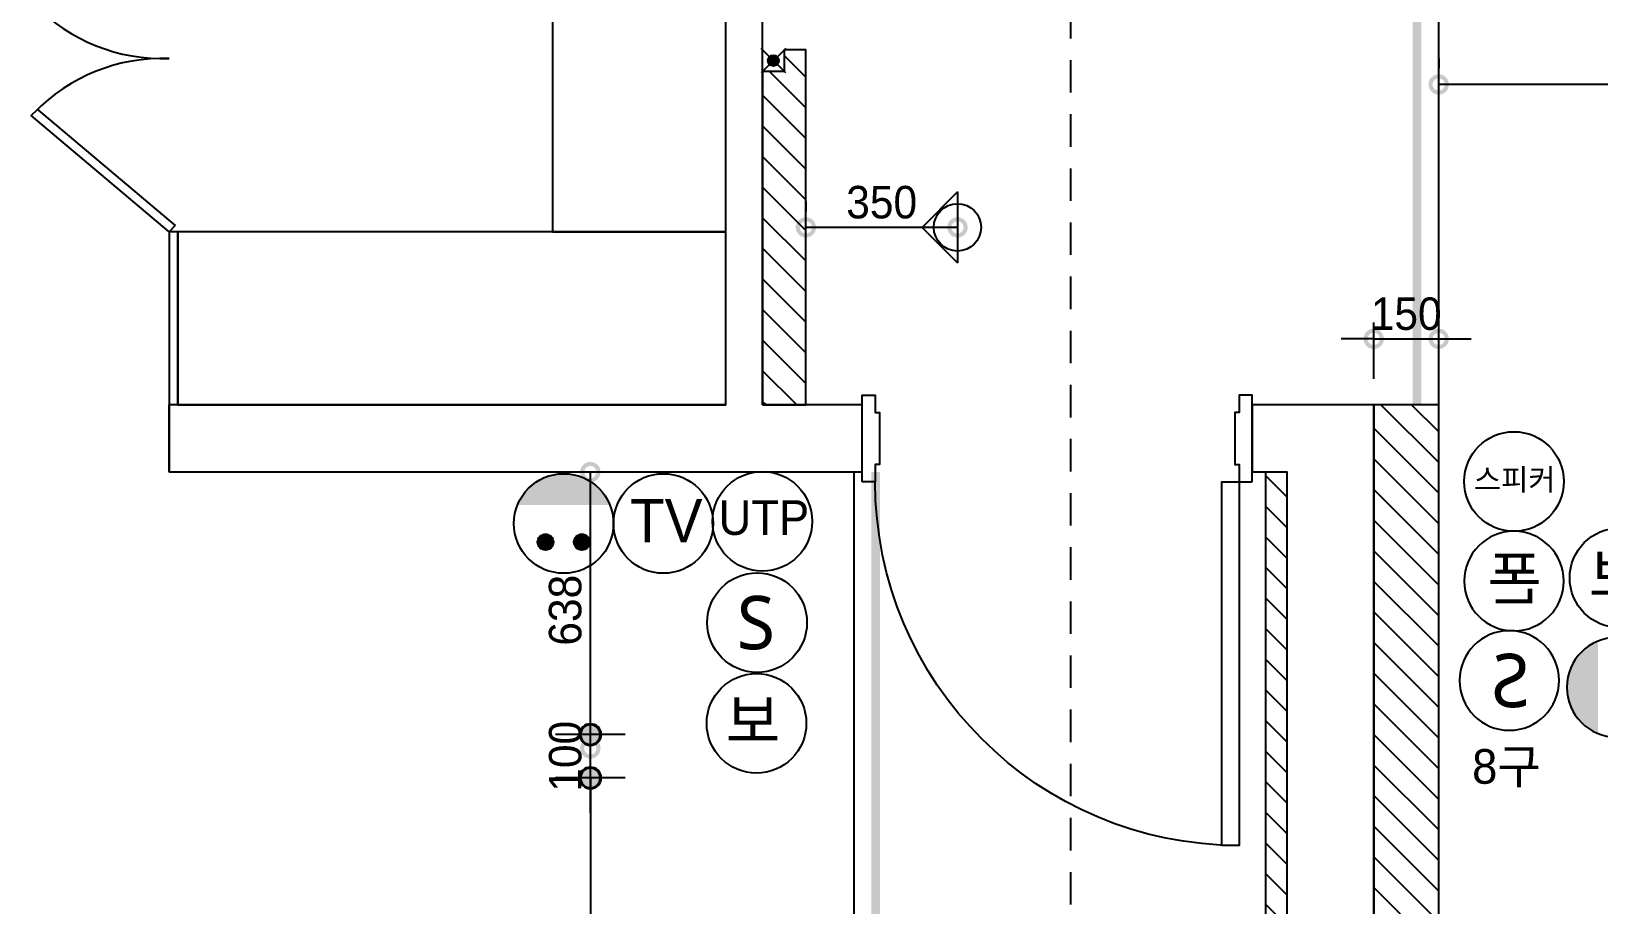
# Model space of a CAD drawing. Header units: inches. Extents: x -53835 to 52744, y -79586 to -50910.
# Drawn here: x 13410 to 17029, y -60531 to -58514 of the extents above; entities that cross this region are included whole.
import ezdxf

# ---------------------------------------------------------------- set-up
doc = ezdxf.new("R2010")
doc.units = ezdxf.units.IN
doc.header["$LTSCALE"] = 50
doc.header["$MEASUREMENT"] = 0
doc.linetypes.add('DASHEDX2', pattern=[1.5, 1, -0.5])
doc.linetypes.add('HID', pattern=[2.5, 1.5, -1])
for name, color, linetype in [('0-ELC TEXT', 7, 'Continuous'), ('03-WAL NEW', 3, 'Continuous'), ('06-FUR', 6, 'Continuous'), ('06-LIGHT', 4, 'Continuous'), ('07-DIM WAL', 5, 'Continuous'), ('3.기호.계단선', 30, 'Continuous'), ('CO-DO-FR', 7, 'Continuous'), ('CO-DOOR', 8, 'Continuous'), ('RC-LIGHT', 7, 'Continuous'), ('도면층2', 2, 'Continuous'), ('도면층4', 4, 'Continuous'), ('설비', 140, 'Continuous')]:
    doc.layers.add(name, color=color, linetype=linetype)
doc.styles.add('스타일1', font='HY울릉도M.TTF')
doc.styles.add('코레일둥고', font='Korail_Round_Gothic_Medium.ttf')
doc.dimstyles.new('30', dxfattribs={"dimscale": 30, "dimtxt": 2.5, "dimasz": 2.5, "dimexe": 1.25, "dimexo": 2, "dimtad": 1, "dimdec": 0, "dimtxsty": '스타일1', "dimblk": 'DOTSMALL', "dimcen": 2.5, "dimclrd": 1, "dimclre": 1, "dimclrt": 2, "dimadec": 0, "dimazin": 0, "dimtfac": 1, "dimtix": 1, "dimtmove": 0, "dimatfit": 3, "dimldrblk": 'DOTSMALL', "dimfxl": 1.25, "dimarcsym": 0})
pattern_1 = [(315, (16938.26, -131353.64), (35.35534, 35.35534), [])]

# ---------------------------------------------------------------- blocks, each defined once
blk = doc.blocks.new('D-001')
at = {"layer": 'CO-DO-FR'}
for points in [[(0, 200), (0, 0), (30, 0), (30, 40), (40, 40), (40, 160), (30, 160), (30, 200), (0, 200)], [(900, 200), (900, 0), (870, 0), (870, 40), (860, 40), (860, 160), (870, 160), (870, 200), (900, 200)]]:
    blk.add_lwpolyline(points, close=True, dxfattribs=at)
at = {"layer": 'CO-DOOR'}
blk.add_lwpolyline([(830, 1040), (830, 200), (870, 200), (870, 1040)], close=True, dxfattribs=at)
blk.add_arc((870, 200), 840, 90, 180, dxfattribs=at)
blk = doc.blocks.new('vudauseh')
at = {"layer": '도면층2'}
for p, q in [((-50750, -60605.2), (-50750, -59085.2)), ((-50665, -60605.2), (-50665, -59085.2)), ((-50750, -60605.2), (-52035, -60605.2)), ((-52035, -60760.2), (-52035, -60605.2)), ((-50435, -60605.2), (-50665, -60605.2)), ((-50435, -60760.2), (-50435, -60605.2)), ((-49254, -60605.2), (-49535, -60605.2)), ((-49535, -60760.2), (-49535, -60605.2)), ((-49254, -65165.2), (-49254, -60605.2)), ((-50435, -60760.2), (-52035, -60760.2)), ((-49454, -60760.2), (-49535, -60760.2)), ((-49454, -64673.2), (-49454, -60760.2))]:
    blk.add_line(p, q, dxfattribs=at)
at = {"layer": '도면층4'}
for p, q in [((-50435, -60760.2), (-50435, -60605.2)), ((-49535, -60605.2), (-49535, -60760.2)), ((-49535, -60760.2), (-49535, -60605.2))]:
    blk.add_line(p, q, dxfattribs=at)
at = {"layer": 'CO-DOOR', "xscale": -1, "rotation": 180}
blk.add_blockref('D-001', (-50435, -60582.7), dxfattribs=at)
blk = doc.blocks.new('1')
at = {"linetype": 'Continuous'}
h = blk.add_hatch(color=4, dxfattribs=at)
h.dxf.hatch_style = 1
edge = h.paths.add_edge_path()
edge.add_arc((11539653.5, -14273503.8), 37.5, 0, 360)
at = {"color": 1, "linetype": 'Continuous'}
for p, q in [((11539653.5, -14273637.1), (11539653.5, -14273370.5)), ((11539520.2, -14273503.8), (11539786.8, -14273503.8))]:
    blk.add_line(p, q, dxfattribs=at)
at = {"color": 4, "linetype": 'Continuous'}
for radius in [41.5, 37.5]:
    blk.add_circle((11539653.5, -14273503.8), radius, dxfattribs=at)
blk = doc.blocks.new('cjswjdehds')
at = {"layer": '03-WAL NEW'}
h = blk.add_hatch(dxfattribs=at)
h.set_pattern_fill('_USER', color=256, scale=50, angle=315, pattern_type=0)
h.set_pattern_definition(pattern_1)
h.paths.add_polyline_path([(15098.6, -59377), (15198.6, -59377), (15198.6, -58557), (15148.6, -58557), (15148.6, -58607), (15098.6, -58607)])
h = blk.add_hatch(dxfattribs=at)
h.set_pattern_fill('_USER', color=256, scale=50, angle=315, pattern_type=0)
h.set_pattern_definition([(315, (0, 0), (35.35534, 35.35534), [])])
h.paths.add_polyline_path([(16659.6, -59377), (16509.6, -59377), (16509.6, -61057), (16659.6, -61057)])
h = blk.add_hatch(dxfattribs=at)
h.set_pattern_fill('_USER', color=256, scale=50, angle=315, pattern_type=0)
h.set_pattern_definition(pattern_1)
h.paths.add_polyline_path([(16259.6, -63445), (16309.6, -63445), (16309.6, -59532), (16259.6, -59532)])
blk.add_line((16659.6, -59377), (16509.6, -59377), dxfattribs=at)
blk.add_lwpolyline([(15098.6, -59377), (15198.6, -59377), (15198.6, -58557), (15148.6, -58557), (15148.6, -58607), (15098.6, -58607), (15098.6, -59377)], dxfattribs=at)
for points in [[(16509.6, -63937), (16659.6, -63937), (16659.6, -59377), (16509.6, -59377)], [(16259.6, -63445), (16309.6, -63445), (16309.6, -59532), (16259.6, -59532)]]:
    blk.add_lwpolyline(points, close=True, dxfattribs=at)
at = {"layer": '06-FUR', "color": 8}
for points in [[(15013.6, -58977), (15013.6, -58157), (14613.6, -58157), (14613.6, -58977), (15013.6, -58977)], [(13748.6, -59377), (13748.6, -58977), (13728.6, -58977), (13728.6, -59532)]]:
    blk.add_lwpolyline(points, dxfattribs=at)
for points in [[(13742.8, -58962.9), (13728.6, -58977), (13410.4, -58708.8), (13424.6, -58694.7)], [(13748.6, -59377), (15013.6, -59377), (15013.6, -58977), (13748.6, -58977)]]:
    blk.add_lwpolyline(points, close=True, dxfattribs=at)
for centre, start, end in [((13714.2, -58162.7), 224.309, 271.9993), ((13714.2, -58991.3), 88.0007, 135.691)]:
    blk.add_arc(centre, 414.6, start, end, dxfattribs=at)
blk.add_blockref('vudauseh', (65763.6, 1228.2))
at = {"layer": 'RC-LIGHT', "xscale": 0.3012048192635894, "yscale": 0.3012048192635894, "zscale": 0.3012048192635894, "rotation": 135}
blk.add_blockref('1', (-567142.7, -5556370.7), dxfattribs=at)
blk = doc.blocks.new('_DOTSMALL')
at = {"color": 0, "linetype": 'ByBlock', "const_width": 0.5}
blk.add_lwpolyline([(-0.0625, 0, 1), (0.0625, 0, 1)], format="xyb", close=True, dxfattribs=at)
blk = doc.blocks.new('*D371')
at = {"layer": '07-DIM WAL', "color": 1, "lineweight": -2, "transparency": 16777216}
for p, q in [((14701.1, -60313.5), (14701.1, -60063.5)), ((14761.1, -60138.5), (14738.6, -60138.5)), ((14641.1, -60238.5), (14663.6, -60238.5))]:
    blk.add_line(p, q, dxfattribs=at)
at = {"layer": 'Defpoints', "color": 0, "transparency": 16777216}
for p in [(14701.1, -60138.5), (14701.1, -60138.5), (14701.1, -60238.5)]:
    blk.add_point(p, dxfattribs=at)
at = {"layer": '07-DIM WAL', "color": 1, "lineweight": -2, "transparency": 16777216, "xscale": 75, "yscale": 75, "zscale": 75}
for p, rotation in [((14701.1, -60138.5), 270), ((14701.1, -60238.5), 90)]:
    blk.add_blockref('_DOTSMALL', p, dxfattribs=dict(at, rotation=rotation))
at = {"layer": '07-DIM WAL', "color": 2, "transparency": 16777216, "insert": (14643.4, -60188.5), "char_height": 75, "attachment_point": 5, "rotation": 90, "style": '스타일1'}
blk.add_mtext('100', dxfattribs=at)
blk = doc.blocks.new('*D374')
at = {"layer": '07-DIM WAL', "color": 1, "lineweight": -2, "transparency": 16777216}
for p, q in [((14701.1, -60170.4), (14701.1, -59532)), ((14761.1, -59532), (14738.6, -59532)), ((14641.1, -60170.4), (14663.6, -60170.4))]:
    blk.add_line(p, q, dxfattribs=at)
at = {"layer": 'Defpoints', "color": 0, "transparency": 16777216}
for p in [(14701.1, -59532), (14701.1, -59532), (14701.1, -60170.4)]:
    blk.add_point(p, dxfattribs=at)
at = {"layer": '07-DIM WAL', "color": 1, "lineweight": -2, "transparency": 16777216, "xscale": 75, "yscale": 75, "zscale": 75}
for p, rotation in [((14701.1, -59532), 90), ((14701.1, -60170.4), 270)]:
    blk.add_blockref('_DOTSMALL', p, dxfattribs=dict(at, rotation=rotation))
at = {"layer": '07-DIM WAL', "color": 2, "transparency": 16777216, "insert": (14643.3, -59851.2), "char_height": 75, "attachment_point": 5, "rotation": 90, "style": '스타일1'}
blk.add_mtext('638', dxfattribs=at)
blk = doc.blocks.new('*D375')
at = {"layer": '07-DIM WAL', "color": 1, "lineweight": -2, "transparency": 16777216}
for p, q in [((14701.1, -60238.5), (14701.1, -61438.5)), ((14761.1, -60238.5), (14738.6, -60238.5)), ((14761.1, -61438.5), (14738.6, -61438.5))]:
    blk.add_line(p, q, dxfattribs=at)
at = {"layer": 'Defpoints', "color": 0, "transparency": 16777216}
for p in [(14701.1, -60238.5), (14701.1, -61438.5), (14701.1, -61438.5)]:
    blk.add_point(p, dxfattribs=at)
at = {"layer": '07-DIM WAL', "color": 1, "lineweight": -2, "transparency": 16777216, "xscale": 75, "yscale": 75, "zscale": 75}
for p, rotation in [((14701.1, -60238.5), 90), ((14701.1, -61438.5), 270)]:
    blk.add_blockref('_DOTSMALL', p, dxfattribs=dict(at, rotation=rotation))
at = {"layer": '07-DIM WAL', "color": 2, "transparency": 16777216, "insert": (14643.4, -60838.5), "char_height": 75, "attachment_point": 5, "rotation": 90, "style": '스타일1'}
blk.add_mtext('1200', dxfattribs=at)
blk = doc.blocks.new('*D437')
at = {"layer": '07-DIM WAL', "color": 1, "lineweight": -2, "transparency": 16777216}
for p, q in [((16659.6, -58577), (16659.6, -58599.5)), ((17869.1, -58577), (17869.1, -58599.5)), ((17869.1, -58637), (16659.6, -58637))]:
    blk.add_line(p, q, dxfattribs=at)
at = {"layer": 'Defpoints', "color": 0, "transparency": 16777216}
for p in [(16659.6, -58637), (16659.6, -58637), (17869.1, -58637)]:
    blk.add_point(p, dxfattribs=at)
at = {"layer": '07-DIM WAL', "color": 1, "lineweight": -2, "transparency": 16777216, "xscale": 75, "yscale": 75, "zscale": 75, "rotation": 180}
blk.add_blockref('_DOTSMALL', (16659.6, -58637), dxfattribs=at)
at = {"layer": '07-DIM WAL', "color": 1, "lineweight": -2, "transparency": 16777216, "xscale": 75, "yscale": 75, "zscale": 75}
blk.add_blockref('_DOTSMALL', (17869.1, -58637), dxfattribs=at)
at = {"layer": '07-DIM WAL', "color": 2, "transparency": 16777216, "insert": (17264.4, -58579.3), "char_height": 75, "attachment_point": 5, "style": '스타일1'}
blk.add_mtext('1210', dxfattribs=at)
blk = doc.blocks.new('*D479')
at = {"layer": '07-DIM WAL', "color": 1, "lineweight": -2, "transparency": 16777216}
for p, q in [((15198.6, -58907), (15198.6, -58929.5)), ((15548.6, -58907), (15548.6, -58929.5)), ((15548.6, -58967), (15198.6, -58967))]:
    blk.add_line(p, q, dxfattribs=at)
at = {"layer": 'Defpoints', "color": 0, "transparency": 16777216}
for p in [(15198.6, -58967), (15198.6, -58967), (15548.6, -58967)]:
    blk.add_point(p, dxfattribs=at)
at = {"layer": '07-DIM WAL', "color": 1, "lineweight": -2, "transparency": 16777216, "xscale": 75, "yscale": 75, "zscale": 75, "rotation": 180}
blk.add_blockref('_DOTSMALL', (15198.6, -58967), dxfattribs=at)
at = {"layer": '07-DIM WAL', "color": 1, "lineweight": -2, "transparency": 16777216, "xscale": 75, "yscale": 75, "zscale": 75}
blk.add_blockref('_DOTSMALL', (15548.6, -58967), dxfattribs=at)
at = {"layer": '07-DIM WAL', "color": 2, "transparency": 16777216, "insert": (15373.6, -58909.3), "char_height": 75, "attachment_point": 5, "style": '스타일1'}
blk.add_mtext('350', dxfattribs=at)
blk = doc.blocks.new('egoo')
at = {"layer": '설비'}
h = blk.add_hatch(color=140, dxfattribs=at)
edge = h.paths.add_edge_path()
edge.add_arc((1015645.3, 443433.7), 22.3, 0, 360)
h = blk.add_hatch(color=140, dxfattribs=at)
edge = h.paths.add_edge_path()
edge.add_arc((1015747.7, 443433.7), 22.3, 0, 360)
h = blk.add_hatch(color=140, dxfattribs=at)
edge = h.paths.add_edge_path()
edge.add_line((1015826.3, 443329.1), (1015566.6, 443329.1))
edge.add_ellipse((1015696.5, 443381.5), major_axis=(99, 99), ratio=1, start_angle=156.9578, end_angle=293.0422)
at = {"layer": '설비', "color": 140}
for centre, radius in [((1015696.5, 443381.5), 140), ((1015645.3, 443433.7), 22.3), ((1015747.7, 443433.7), 22.3)]:
    blk.add_circle(centre, radius, dxfattribs=at)
blk = doc.blocks.new('tv')
at = {"layer": '설비', "color": 140}
blk.add_circle((-24155.4, -96001.5), 115, dxfattribs=at)
at = {"layer": '설비', "color": 140, "style": '코레일둥고'}
blk.add_text('TV', height=100, dxfattribs=at).set_placement((-24232.1, -96045))
blk = doc.blocks.new('SW')
at = {"layer": '설비', "color": 140}
blk.add_circle((11533254.1, -14277699.4), 184, dxfattribs=at)
at = {"layer": '설비', "color": 140, "insert": (11533320, -14277600.8), "char_height": 197.143, "width": 314.327, "attachment_point": 3, "style": '코레일둥고'}
blk.add_mtext('{\\fMalgun Gothic|b0|i0|c129|p50;S}', dxfattribs=at)
blk = doc.blocks.new('DLSXJVHS')
at = {"layer": '설비', "color": 140}
blk.add_circle((236550.8, 103607.8), 115, dxfattribs=at)
at = {"layer": '설비', "color": 140, "style": '코레일둥고'}
blk.add_text('폰', height=100, dxfattribs=at).set_placement((236486.9, 103564.3))
blk = doc.blocks.new('ZHSTP')
at = {"layer": '설비'}
h = blk.add_hatch(color=10, dxfattribs=at)
edge = h.paths.add_edge_path()
edge.add_arc((19460.2, -67971.4), 18.3, 0, 360)
h = blk.add_hatch(color=10, dxfattribs=at)
edge = h.paths.add_edge_path()
edge.add_arc((19544.2, -67971.4), 18.3, 0, 360)
h = blk.add_hatch(color=10, dxfattribs=at)
edge = h.paths.add_edge_path()
edge.add_line((19608.9, -68057.4), (19395.5, -68057.4))
edge.add_ellipse((19502.2, -68014.4), major_axis=(81.3, 81.3), ratio=1, start_angle=156.9578, end_angle=293.0422)
at = {"layer": '설비', "color": 10}
for centre, radius in [((19502.2, -68014.4), 115), ((19460.2, -67971.4), 18.3), ((19544.2, -67971.4), 18.3)]:
    blk.add_circle(centre, radius, dxfattribs=at)
blk = doc.blocks.new('*D501')
at = {"layer": '07-DIM WAL', "color": 1, "lineweight": -2, "transparency": 16777216}
for p, q in [((16509.6, -59317), (16509.6, -59187)), ((16659.6, -59317), (16659.6, -59187)), ((16509.6, -59224.5), (16434.6, -59224.5)), ((16509.6, -59224.5), (16659.6, -59224.5)), ((16659.6, -59224.5), (16734.6, -59224.5))]:
    blk.add_line(p, q, dxfattribs=at)
at = {"layer": 'Defpoints', "color": 0, "transparency": 16777216}
for p in [(16659.6, -59224.5), (16509.6, -59377), (16659.6, -59377)]:
    blk.add_point(p, dxfattribs=at)
at = {"layer": '07-DIM WAL', "color": 1, "lineweight": -2, "transparency": 16777216, "xscale": 75, "yscale": 75, "zscale": 75}
blk.add_blockref('_DOTSMALL', (16509.6, -59224.5), dxfattribs=at)
at = {"layer": '07-DIM WAL', "color": 1, "lineweight": -2, "transparency": 16777216, "xscale": 75, "yscale": 75, "zscale": 75, "rotation": 180}
blk.add_blockref('_DOTSMALL', (16659.6, -59224.5), dxfattribs=at)
at = {"layer": '07-DIM WAL', "color": 2, "transparency": 16777216, "insert": (16584.6, -59166.8), "char_height": 75, "attachment_point": 5, "style": '스타일1'}
blk.add_mtext('150', dxfattribs=at)

msp = doc.modelspace()

# ---------------------------------------------------------------- linework, layer by layer
at = {"color": 4}
for p, q in [((15548.631, -58885.102), (15466.731, -58967.002)), ((15548.631, -58885.102), (15548.631, -59048.902)), ((15466.731, -58967.002), (15548.631, -59048.902))]:
    msp.add_line(p, q, dxfattribs=at)
msp.add_circle((15548.631, -58967.002), 54.6, dxfattribs=at)
at = {"layer": '06-LIGHT'}
for p, q in [((16659.631, -59377.002), (16659.631, -58057.002)), ((15309.631, -59532.002), (15309.631, -63245.002))]:
    msp.add_line(p, q, dxfattribs=at)
at = {"layer": '06-LIGHT', "color": 10, "linetype": 'HID', "const_width": 20}
for points in [[(16609.631, -59377.002), (16609.631, -58007.002), (21571.349, -58007.002)], [(15359.631, -59532.002), (15359.631, -63245.002)]]:
    msp.add_lwpolyline(points, dxfattribs=at)
at = {"layer": '3.기호.계단선', "linetype": 'HID'}
msp.add_lwpolyline([(16460.631, -56046.39), (16460.631, -58330.737), (15809.631, -58330.737), (15809.631, -60916.614)], dxfattribs=at)
at = {"layer": '설비', "color": 140}
msp.add_circle((16833.343, -59553.964), 115, dxfattribs=at)
at = {"layer": '설비'}
msp.add_circle((15098.232, -59645.956), 115, dxfattribs=at)
at = {"layer": '설비', "color": 10}
for centre in [(17077.027, -59776.418), (15084.652, -60112.477)]:
    msp.add_circle(centre, 115, dxfattribs=at)

# ---------------------------------------------------------------- block references
msp.add_blockref('cjswjdehds', (0, 0))
at = {"layer": '07-DIM WAL'}
msp.add_blockref('tv', (39024.876, 36350.604), dxfattribs=at)
at = {"layer": '07-DIM WAL', "xscale": -1, "rotation": 270}
msp.add_blockref('ZHSTP', (85084.731, -79531.345), dxfattribs=at)
at = {"layer": 'RC-LIGHT', "xscale": -0.6024096385271789, "yscale": 0.6024096385271789, "zscale": 0.6024096385271789}
for p in [(6966299.624, 8538357.757), (6966299.624, 8538257.757)]:
    msp.add_blockref('1', p, dxfattribs=at)
at = {"layer": '설비', "color": 140, "xscale": 0.8214285869294655, "yscale": 0.8214285869294655, "zscale": 0.8214285869294655, "rotation": 180}
msp.add_blockref('egoo', (848961.65, 304555.288), dxfattribs=at)
at = {"layer": '설비', "xscale": -1}
msp.add_blockref('DLSXJVHS', (253384.132, -163391.75), dxfattribs=at)
at = {"layer": '설비', "color": 140, "yscale": 0.625, "zscale": 0.625}
for p, xscale in [((-7193197.769, 8863682.389), 0.625), ((7225106.467, 8863548.685), -0.625)]:
    msp.add_blockref('SW', p, dxfattribs=dict(at, xscale=xscale))

# ---------------------------------------------------------------- texts
at = {"layer": '0-ELC TEXT', "color": 7, "linetype": 'DASHEDX2', "style": '코레일둥고'}
msp.add_text('8구', height=80, dxfattribs=at).set_placement((16736.762, -60251.906))
at = {"layer": '설비', "color": 140, "style": '코레일둥고'}
msp.add_text('스피커', height=50, dxfattribs=at).set_placement((16741.067, -59574.122))
at = {"layer": '설비', "style": '코레일둥고'}
msp.add_text('UTP', height=80, dxfattribs=at).set_placement((14997.028, -59677.233))
at = {"layer": '설비', "color": 10, "style": '코레일둥고'}
for p in [(17006.106, -59820.328), (15013.731, -60156.387)]:
    msp.add_text('보 ', height=100, dxfattribs=at).set_placement(p)

# ---------------------------------------------------------------- dimensions: what is measured, and where the dimension line sits
at = {"layer": '07-DIM WAL'}
for base, p1, p2, picture, middle in [((16659.630781245, -58637.002142817), (17869.130781249, -58637.002142817), (16659.630781245, -58637.002142817), '*D437', (17264.380781247, -58579.254140154)), ((15198.631, -58967.002), (15548.631, -58967.002), (15198.631, -58967.002), '*D479', (15373.631, -58909.254)), ((16659.631, -59224.503), (16509.631, -59377.002), (16659.631, -59377.002), '*D501', (16584.631, -59166.755))]:
    dim = msp.add_linear_dim(base=base, p1=p1, p2=p2, dimstyle='30', dxfattribs=at)
    dim.commit()
    dim.dimension.update_dxf_attribs({"geometry": picture, "text_midpoint": middle})
for base, p1, p2, picture, middle in [((14701.131, -59532.002), (14701.131, -60170.437), (14701.131, -59532.002), '*D374', (14643.283, -59851.22)), ((14701.131, -60138.502), (14701.131, -60238.502), (14701.131, -60138.502), '*D371', (14643.383, -60188.502)), ((14701.131, -61438.502), (14701.131, -60238.502), (14701.131, -61438.502), '*D375', (14643.383, -60838.502))]:
    dim = msp.add_linear_dim(base=base, p1=p1, p2=p2, angle=90, dimstyle='30', dxfattribs=at)
    dim.commit()
    dim.dimension.update_dxf_attribs({"geometry": picture, "text_midpoint": middle})

doc.saveas('drawing.dxf')
